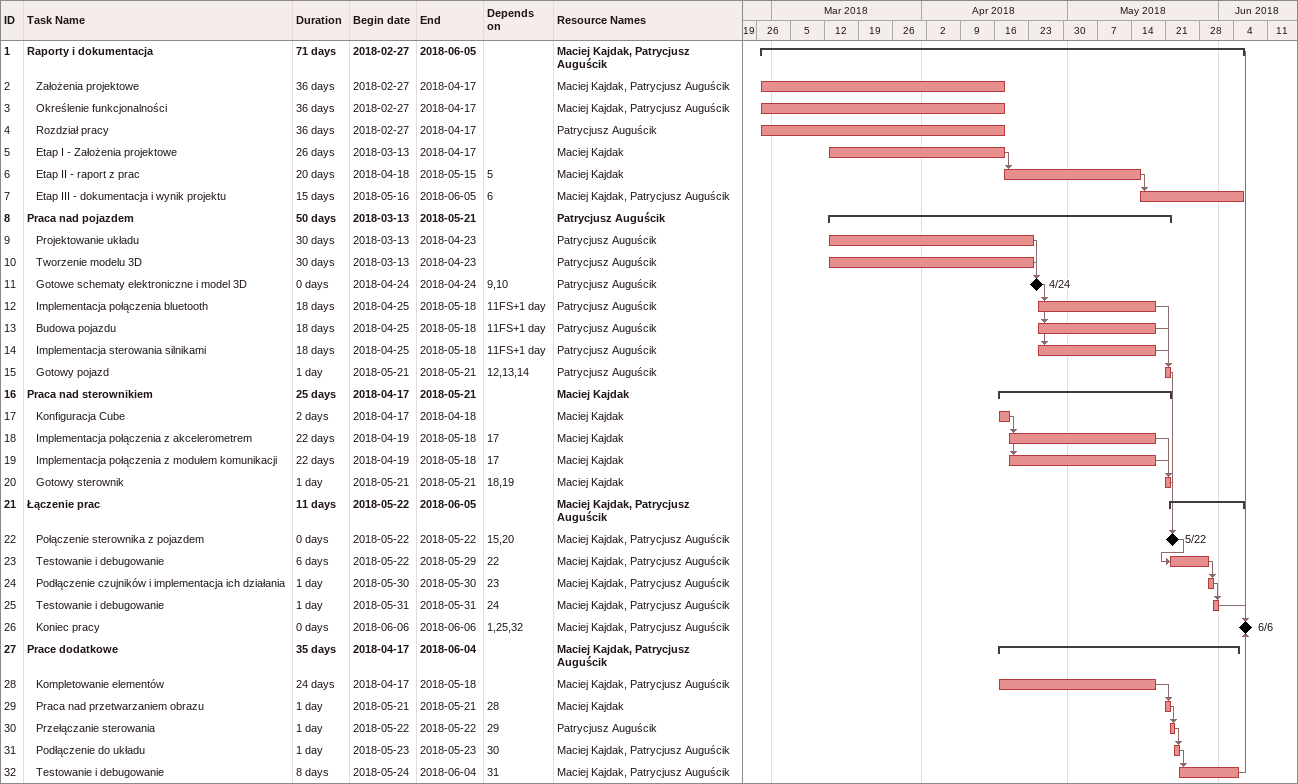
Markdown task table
| ID | Level | Task | Duration | Start | Finish | Predecessors | Resources |
|---|---|---|---|---|---|---|---|
| 1 | 1 | **Raporty i dokumentacja** | 71d | 2018-02-27 | 2018-06-05 |  | Maciej Kajdak, Patrycjusz Auguścik |
| 2 | 2 | Założenia projektowe | 36d | 2018-02-27 | 2018-04-17 |  | Maciej Kajdak, Patrycjusz Auguścik |
| 3 | 2 | Określenie funkcjonalności | 36d | 2018-02-27 | 2018-04-17 |  | Maciej Kajdak, Patrycjusz Auguścik |
| 4 | 2 | Rozdział pracy | 36d | 2018-02-27 | 2018-04-17 |  | Patrycjusz Auguścik |
| 5 | 2 | Etap I - Założenia projektowe | 26d | 2018-03-13 | 2018-04-17 |  | Maciej Kajdak |
| 6 | 2 | Etap II - raport z prac | 20d | 2018-04-18 | 2018-05-15 | 5 | Maciej Kajdak |
| 7 | 2 | Etap III - dokumentacja i wynik projektu | 15d | 2018-05-16 | 2018-06-05 | 6 | Maciej Kajdak, Patrycjusz Auguścik |
| 8 | 1 | **Praca nad pojazdem** | 50d | 2018-03-13 | 2018-05-21 |  | Patrycjusz Auguścik |
| 9 | 2 | Projektowanie układu | 30d | 2018-03-13 | 2018-04-23 |  | Patrycjusz Auguścik |
| 10 | 2 | Tworzenie modelu 3D | 30d | 2018-03-13 | 2018-04-23 |  | Patrycjusz Auguścik |
| 11 | 2 | Gotowe schematy elektroniczne i model 3D | 0d | 2018-04-24 | 2018-04-24 | 9, 10 | Patrycjusz Auguścik |
| 12 | 2 | Implementacja połączenia bluetooth | 18d | 2018-04-25 | 2018-05-18 | 11FS+1d | Patrycjusz Auguścik |
| 13 | 2 | Budowa pojazdu | 18d | 2018-04-25 | 2018-05-18 | 11FS+1d | Patrycjusz Auguścik |
| 14 | 2 | Implementacja sterowania silnikami | 18d | 2018-04-25 | 2018-05-18 | 11FS+1d | Patrycjusz Auguścik |
| 15 | 2 | Gotowy pojazd | 1d | 2018-05-21 | 2018-05-21 | 12, 13, 14 | Patrycjusz Auguścik |
| 16 | 1 | **Praca nad sterownikiem** | 25d | 2018-04-17 | 2018-05-21 |  | Maciej Kajdak |
| 17 | 2 | Konfiguracja Cube | 2d | 2018-04-17 | 2018-04-18 |  | Maciej Kajdak |
| 18 | 2 | Implementacja połączenia z akcelerometrem | 22d | 2018-04-19 | 2018-05-18 | 17 | Maciej Kajdak |
| 19 | 2 | Implementacja połączenia z modułem komunikacji | 22d | 2018-04-19 | 2018-05-18 | 17 | Maciej Kajdak |
| 20 | 2 | Gotowy sterownik | 1d | 2018-05-21 | 2018-05-21 | 18, 19 | Maciej Kajdak |
| 21 | 1 | **Łączenie prac** | 11d | 2018-05-22 | 2018-06-05 |  | Maciej Kajdak, Patrycjusz Auguścik |
| 22 | 2 | Połączenie sterownika z pojazdem | 0d | 2018-05-22 | 2018-05-22 | 15, 20 | Maciej Kajdak, Patrycjusz Auguścik |
| 23 | 2 | Testowanie i debugowanie | 6d | 2018-05-22 | 2018-05-29 | 22 | Maciej Kajdak, Patrycjusz Auguścik |
| 24 | 2 | Podłączenie czujników i implementacja ich działania | 1d | 2018-05-30 | 2018-05-30 | 23 | Maciej Kajdak, Patrycjusz Auguścik |
| 25 | 2 | Testowanie i debugowanie | 1d | 2018-05-31 | 2018-05-31 | 24 | Maciej Kajdak, Patrycjusz Auguścik |
| 26 | 2 | Koniec pracy | 0d | 2018-06-06 | 2018-06-06 | 1, 25, 32 | Maciej Kajdak, Patrycjusz Auguścik |
| 27 | 1 | **Prace dodatkowe** | 35d | 2018-04-17 | 2018-06-04 |  | Maciej Kajdak, Patrycjusz Auguścik |
| 28 | 2 | Kompletowanie elementów | 24d | 2018-04-17 | 2018-05-18 |  | Maciej Kajdak, Patrycjusz Auguścik |
| 29 | 2 | Praca nad przetwarzaniem obrazu | 1d | 2018-05-21 | 2018-05-21 | 28 | Maciej Kajdak |
| 30 | 2 | Przełączanie sterowania | 1d | 2018-05-22 | 2018-05-22 | 29 | Patrycjusz Auguścik |
| 31 | 2 | Podłączenie do układu | 1d | 2018-05-23 | 2018-05-23 | 30 | Maciej Kajdak, Patrycjusz Auguścik |
| 32 | 2 | Testowanie i debugowanie | 8d | 2018-05-24 | 2018-06-04 | 31 | Maciej Kajdak, Patrycjusz Auguścik |
